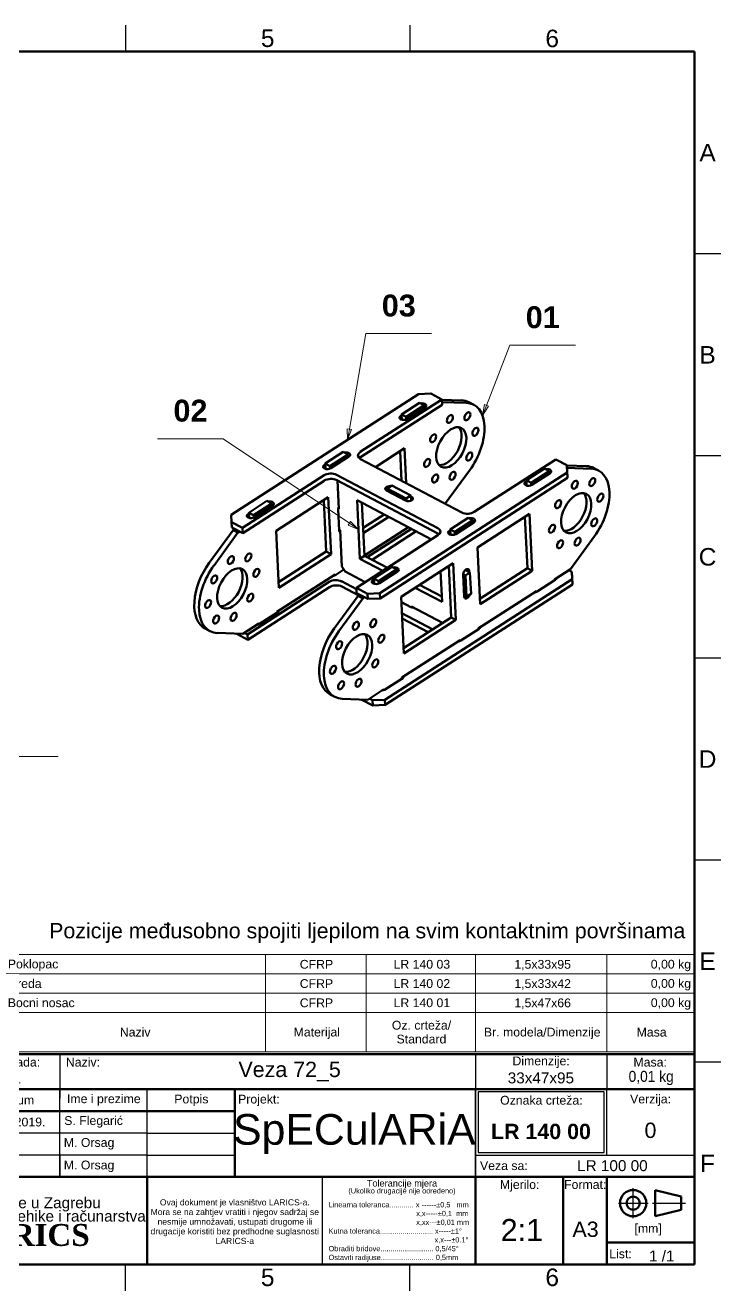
# Model space of a CAD drawing. Header units: millimetres. Extents: x 0 to 208, y 2 to 146.
# Drawn here: x 128.6 to 208, y 2 to 146.5 of the extents above; entities that cross this region are included whole.
import ezdxf
from ezdxf.enums import TextEntityAlignment as Align

# ---------------------------------------------------------------- set-up
doc = ezdxf.new("R2010")
doc.units = ezdxf.units.MM
doc.header["$LTSCALE"] = 0.5
doc.linetypes.add('CHAIN', pattern=[0.3543, 0.2362, -0.0295, 0.0591, -0.0295])
for name, color, linetype, lineweight in [('Centerline(INTECO)', 7, 'CHAIN', 18), ('Sketch Geometry(INTECO)', 7, 'Continuous', 50), ('Symbols(INTECO)', 7, 'Continuous', 18)]:
    doc.layers.add(name, color=color, linetype=linetype, lineweight=lineweight)
doc.layers.add('Visible Edges(INTECO)', color=7, linetype='Continuous', lineweight=50, true_color=0x262659)
doc.styles.add('Baloon tekst - INTECO', font='arialbd.ttf')
doc.styles.add('Current-ISO', font='arial.ttf')
doc.styles.add('Current-ISO-INTECO', font='arial.ttf')
doc.styles.add('Text Style101', font='arial.ttf')
doc.styles.add('Text Style102', font='arialbd.ttf')
doc.styles.add('Text Style108', font='arial.ttf', dxfattribs={"width": 0.9})
doc.styles.add('Text Style40', font='arial.ttf')
doc.styles.add('Text Style77', font='arial.ttf')
doc.styles.add('Text Style81', font='arial.ttf')

# ---------------------------------------------------------------- blocks, each defined once
blk = doc.blocks.new('Borders INTECO Okvir')
at = {"layer": 'Sketch Geometry(INTECO)', "lineweight": 25}
for p, q in [((280, 293), (280, 287)), ((345, 293), (345, 287)), ((416, 240.83), (410, 240.83)), ((416, 194.67), (410, 194.67)), ((416, 148.5), (410, 148.5)), ((416, 102.33), (410, 102.33)), ((416, 56.17), (410, 56.17)), ((280, 4), (280, 10)), ((345, 4), (345, 10))]:
    blk.add_line(p, q, dxfattribs=at)
at = {"layer": 'Sketch Geometry(INTECO)'}
for p, q in [((410, 287), (20, 287)), ((410, 10), (410, 287)), ((20, 10), (410, 10))]:
    blk.add_line(p, q, dxfattribs=at)
at = {"layer": 'Symbols(INTECO)', "color": 7, "char_height": 4, "style": 'Current-ISO-INTECO'}
for s, insert, attachment_point in [('\\fArial|b0|i0;\\H4.0000;5', (312.5, 292.05), 2), ('\\fArial|b0|i0;\\H4.0000;6', (377.5, 292), 2), ('\\fArial|b0|i0;\\H4.0000;A', (413, 263.92), 5), ('\\fArial|b0|i0;\\H4.0000;B', (413, 217.75), 5), ('\\fArial|b0|i0;\\H4.0000;C', (413, 171.58), 5), ('\\fArial|b0|i0;\\H4.0000;D', (413, 125.42), 5), ('\\fArial|b0|i0;\\H4.0000;E', (413, 79.25), 5), ('\\fArial|b0|i0;\\H4.0000;F', (413, 33.08), 5), ('\\fArial|b0|i0;\\H4.0000;5', (312.5, 5), 8), ('\\fArial|b0|i0;\\H4.0000;6', (377.5, 5), 8)]:
    blk.add_mtext(s, dxfattribs=dict(at, insert=insert, attachment_point=attachment_point))
blk = doc.blocks.new('Popis pozicija')
at = {"layer": 'Symbols(INTECO)'}
for p, q in [((410, 80.76), (230, 80.76)), ((230, 80.76), (230, 67.57)), ((240, 80.76), (240, 67.57)), ((252, 80.76), (252, 67.57)), ((312, 80.76), (312, 67.57)), ((335, 80.76), (335, 67.57)), ((360, 80.76), (360, 67.57)), ((390, 80.76), (390, 67.57)), ((410, 80.76), (410, 67.57)), ((410, 76.36), (230, 76.36)), ((410, 71.96), (230, 71.96)), ((410, 67.57), (230, 67.57)), ((230, 58.54), (230, 67.57)), ((240, 58.54), (240, 67.57)), ((252, 58.54), (252, 67.57)), ((312, 58.54), (312, 67.57)), ((335, 58.54), (335, 67.57)), ((360, 58.54), (360, 67.57)), ((390, 58.54), (390, 67.57)), ((410, 58.54), (410, 67.57)), ((410, 58.54), (230, 58.54))]:
    blk.add_line(p, q, dxfattribs=at)
at = {"layer": 'Symbols(INTECO)', "attachment_point": 7, "style": 'Current-ISO'}
for s, insert, char_height in [('03', (233.56, 77.52), 2.007), ('2', (245.31, 77.55), 2.01), ('Poklopac', (253.13, 77), 2.007), ('CFRP', (319.83, 77.51), 2.007), ('LR 140 03', (341.25, 77.52), 2.007), ('1,5x33x95', (368.85, 77.16), 2.007), ('0,00 kg', (400.03, 76.96), 2.007), ('02', (233.56, 73.12), 2.007), ('1', (245.54, 73.16), 2.01), ('Greda', (253.06, 73.11), 2.007), ('CFRP', (319.83, 73.11), 2.007), ('LR 140 02', (341.25, 73.12), 2.007), ('1,5x33x42', (368.85, 72.76), 2.007), ('0,00 kg', (400.03, 72.57), 2.007), ('01', (233.56, 68.73), 2.007), ('2', (245.31, 68.76), 2.01), ('Bocni nosac', (253.12, 68.73), 2.0066), ('CFRP', (319.83, 68.71), 2.007), ('LR 140 01', (341.25, 68.73), 2.007), ('1,5x47x66', (368.85, 68.36), 2.007), ('0,00 kg', (400.03, 68.17), 2.007), ('Poz.', (232.42, 62.02), 2.007), ('Kom.', (242.94, 62.02), 2.007), ('Naziv', (278.72, 62.02), 2.007), ('Materijal', (318.42, 61.46), 2.007), ('Oz. crteža/', (340.87, 63.6), 2.0066), ('Br. modela/Dimenzije', (361.9, 61.45), 2.0066), ('Masa', (396.79, 62.02), 2.007), ('Standard', (341.94, 60.44), 2.007)]:
    blk.add_mtext(s, dxfattribs=dict(at, insert=insert, char_height=char_height))
blk = doc.blocks.new('Title Blocks LARICS Sastavna')
at = {"layer": 'Sketch Geometry(INTECO)'}
for p, q in [((9.74, 57.81), (9.74, 67.81)), ((9.74, 67.81), (24.74, 67.81)), ((24.74, 67.81), (44.74, 67.81)), ((44.74, 67.81), (139.74, 67.81)), ((139.74, 67.81), (169.74, 67.81)), ((169.74, 67.81), (189.74, 67.81)), ((189.74, 67.81), (189.74, 59.81)), ((9.74, 59.81), (9.74, 54.81)), ((24.74, 59.81), (9.74, 59.81)), ((44.74, 59.81), (24.74, 59.81)), ((64.74, 59.81), (44.74, 59.81)), ((64.74, 59.81), (84.74, 59.81)), ((84.74, 39.81), (84.74, 59.81)), ((84.74, 59.81), (139.74, 59.81)), ((139.74, 59.81), (189.74, 59.81)), ((189.74, 59.81), (189.74, 39.81)), ((9.74, 54.81), (9.74, 49.81)), ((24.74, 54.81), (9.74, 54.81)), ((44.74, 54.81), (24.74, 54.81)), ((64.74, 54.81), (44.74, 54.81)), ((64.74, 54.81), (84.74, 54.81)), ((9.74, 49.81), (9.74, 44.81)), ((9.74, 44.81), (9.74, 39.81)), ((84.74, 44.81), (84.74, 39.81)), ((64.74, 39.81), (9.74, 39.81)), ((9.74, 39.81), (9.74, 19.81)), ((64.74, 19.81), (64.74, 39.81)), ((139.74, 39.81), (64.74, 39.81)), ((64.74, 39.81), (64.74, 19.81)), ((139.74, 39.81), (84.74, 39.81)), ((139.74, 19.81), (139.74, 39.81)), ((159.74, 39.81), (139.74, 39.81)), ((139.74, 39.81), (139.74, 19.81)), ((189.74, 39.81), (139.74, 39.81)), ((159.74, 19.81), (159.74, 39.81)), ((169.74, 39.81), (159.74, 39.81)), ((159.74, 39.81), (159.74, 19.81)), ((169.74, 19.81), (169.74, 39.81)), ((189.74, 39.81), (169.74, 39.81)), ((169.74, 39.81), (169.74, 19.81)), ((189.74, 19.81), (189.74, 39.81)), ((180.74, 36.81), (180.74, 30.81)), ((180.74, 36.81), (186.74, 35.31)), ((186.74, 35.31), (186.74, 32.31)), ((180.74, 30.81), (186.74, 32.31)), ((169.74, 24.81), (189.74, 24.81)), ((9.74, 19.81), (64.74, 19.81)), ((64.74, 19.81), (139.74, 19.81)), ((139.74, 19.81), (159.74, 19.81)), ((159.74, 19.81), (169.74, 19.81)), ((169.74, 19.81), (189.74, 19.81))]:
    blk.add_line(p, q, dxfattribs=at)
at = {"layer": 'Sketch Geometry(INTECO)', "lineweight": 25}
for p, q in [((24.74, 67.81), (24.74, 57.8)), ((44.74, 67.81), (44.74, 57.8)), ((139.74, 67.81), (139.74, 59.81)), ((169.74, 67.81), (169.74, 59.81)), ((24.74, 59.81), (24.74, 54.81)), ((44.74, 54.81), (44.74, 59.81)), ((64.74, 54.81), (64.74, 59.81)), ((139.74, 59.81), (139.74, 39.81)), ((139.74, 39.81), (139.74, 59.81)), ((169.14, 59.21), (140.34, 59.21)), ((140.34, 59.21), (140.34, 45.41)), ((169.14, 45.41), (169.14, 59.21)), ((169.74, 44.81), (169.74, 59.81)), ((24.74, 54.81), (24.74, 49.81)), ((44.74, 49.81), (44.74, 54.81)), ((64.74, 49.81), (64.74, 54.81)), ((24.74, 49.81), (9.74, 49.81)), ((24.74, 49.81), (24.74, 44.81)), ((44.74, 49.81), (24.74, 49.81)), ((44.74, 44.81), (44.74, 49.81)), ((64.74, 49.81), (44.74, 49.81)), ((64.74, 44.81), (64.74, 49.81)), ((64.74, 49.81), (84.74, 49.81)), ((24.74, 44.81), (9.74, 44.81)), ((44.74, 44.81), (24.74, 44.81)), ((24.74, 44.81), (24.74, 39.81)), ((44.74, 39.81), (44.74, 44.81)), ((64.74, 44.81), (44.74, 44.81)), ((44.74, 44.81), (44.74, 39.81)), ((64.74, 39.81), (64.74, 44.81)), ((64.74, 44.81), (84.74, 44.81)), ((139.74, 44.81), (189.74, 44.81)), ((140.34, 45.41), (169.14, 45.41)), ((104.74, 19.81), (104.74, 39.81))]:
    blk.add_line(p, q, dxfattribs=at)
at = {"layer": 'Sketch Geometry(INTECO)', "linetype": 'Continuous', "lineweight": 25}
for p, q in [((175.74, 30.4), (175.74, 37.25)), ((172.36, 33.81), (179.15, 33.81)), ((180.18, 33.81), (187.72, 33.81))]:
    blk.add_line(p, q, dxfattribs=at)
at = {"layer": 'Sketch Geometry(INTECO)'}
for radius in [3, 1.5]:
    blk.add_circle((175.74, 33.81), radius, dxfattribs=at)
at = {"layer": 'Symbols(INTECO)', "color": 7, "style": 'Current-ISO-INTECO'}
for s, insert, char_height, width, attachment_point in [('Pozicija:', (17.24, 66), 2.007, 15.1495, 5), ('Komada:', (34.65, 66), 2.007, 19.3631, 5), ('Dimenzije:', (154.71, 66), 2.007, 28.4296, 5), ('Masa:', (179.63, 66), 2.007, 18.4679, 5), ('Datum', (34.75, 57.35), 2.007, 20.0481, 5), ('Ime i prezime', (54.8, 57.35), 2.0066, 20.0481, 5), ('Potpis', (74.8, 57.3), 2.007, 20.1445, 5), ('Projekt:', (85.48, 57.27), 2.007, 16.0912, 4), ('Oznaka crteža:', (154.77, 57.3), 2.0066, 29.9734, 5), ('Verzija:', (179.71, 57.3), 2.007, 19.8632, 5), ('Konstruirao', (10.15, 52.31), 2.0066, 14.8433, 4), ('Kontrolirao', (10.15, 47.37), 2.0066, 14.8433, 4), ('Odobrio', (10.15, 42.31), 2.007, 14.8433, 4), ('Veza sa:', (140.75, 42.36), 2.007, 16.7091, 4), ('Mjerilo:', (149.81, 39.07), 2.007, 19.68, 2), ('Format:', (164.79, 39.07), 2.007, 9.8587, 2), ('[mm]', (176.05, 29.06), 2.007, 6.2278, 1), ('List:', (170.28, 22.23), 2.007, 5.4215, 4)]:
    blk.add_mtext(s, dxfattribs=dict(at, insert=insert, char_height=char_height, width=width, attachment_point=attachment_point))
at = {"layer": 'Symbols(INTECO)', "color": 7, "insert": (50.03, 66), "char_height": 2.007, "attachment_point": 5, "style": 'Current-ISO-INTECO'}
blk.add_mtext('Naziv:', dxfattribs=at)
at = {"layer": 'Symbols(INTECO)', "color": 7, "style": 'Current-ISO-INTECO'}
for s, insert, char_height, width, attachment_point, line_spacing_factor in [('{\\H0.74753x;Tolerancije mjera\\H1.33773x;\\P\\H0.59803x;(Ukoliko drugacije nije odredeno)\\H1.30584x; }', (122.92, 37.39), 2.0066, 44.5938, 5, 0.750678), ('{\\H1.24589x;Sveučilište u Zagrebu\\PFakultet elektrotehike i računarstva\\H1.40478x; \\H0.71186x;\\P\\fGeorgia|b1|i0|c0|p18;\\H2x;LARICS\\H1.21393x; }', (37.3, 29.57), 2.0066, 69.724, 5, 0.733889), ('\\fArial|b0|i0;\\H1.4000;Ovaj dokument je vlasništvo LARICS-a.\\PMora se na zahtjev vratiti i njegov sadržaj se nesmije umnožavati, ustupati drugome ili drugacije koristiti bez predhodne suglasnosti LARICS-a', (84.73, 29.58), 1.4, 40.0328, 5, 0.944221), ('\\fArial|b0|i0;\\H1.2000;Linearna toleranca............ x ------\\fAIGDT|b0|i0;\\H1.2000;`\\fArial|b0|i0;\\H1.2000;0,5   mm\\P                                           x,x-----\\fAIGDT|b0|i0;\\H1.2000;`\\fArial|b0|i0;\\H1.2000;0,1  mm\\P                                           x,xx---\\fAIGDT|b0|i0;\\H1.2000;`\\fArial|b0|i0;\\H1.2000;0,01 mm\\PKutna toleranca.......................... x-----\\fAIGDT|b0|i0;\\H1.2000;`\\fArial|b0|i0;\\H1.2000;1\\fAIGDT|b0|i0;\\H1.2000;~\\P\\fArial|b0|i0;\\H1.2000;                                                    x,x---\\fAIGDT|b0|i0;\\H1.2000;`\\fArial|b0|i0;\\H1.2000;0.1\\fAIGDT|b0|i0;\\H1.2000;~\\P\\fArial|b0|i0;\\H1.2000;Obraditi bridove.......................... 0,5/45\\fAIGDT|b0|i0;\\H1.2000;~\\P\\fArial|b0|i0;\\H1.2000;Ostaviti radijuse.......................... 0,5mm', (106.15, 27.26), 1.2, 32.6482, 4, 1.0033), ('\\fArial|b0|i0;\\H2.5000;1 /1 ', (182.27, 21.73), 2.5, 16.21, 5, 0.708166)]:
    blk.add_mtext(s, dxfattribs=dict(at, insert=insert, char_height=char_height, width=width, attachment_point=attachment_point, line_spacing_factor=line_spacing_factor))
at = {"layer": 'Symbols(INTECO)', "color": 7}
for tag, p, height, style in [('Pozicija_001', (15.39, 61.17), 2.5, 'Text Style77'), ('Komada_001', (33.93, 61.15), 2.5, 'Text Style77'), ('TITLE_001', (85.56, 62.61), 3.5, 'Text Style40'), ('Gabariti_001', (147.08, 61.17), 2.5, 'Text Style77'), ('CREATION_DATE_001', (28.19, 51.34), 2.01, 'Current-ISO-INTECO'), ('AUTHOR_001', (45.75, 51.67), 2.01, 'Current-ISO-INTECO'), ('PROJECT_001', (84.32, 47.16), 7, 'Text Style101'), ('REVISION_NUMBER_001', (178.33, 48.7), 3.5, 'Text Style40'), ('PART_NUMBER_001', (143.26, 48.44), 3.5, 'Text Style102'), ('CHECKED_BY_001', (45.66, 46.66), 2.01, 'Current-ISO-INTECO'), ('ENG_APPROVED_BY_001', (45.66, 41.52), 2.01, 'Current-ISO-INTECO'), ('Veza_sa_001', (162.94, 41.13), 2.5, 'Text Style77'), ('<Mjerilo>_001', (145.47, 25.18), 5, 'Text Style81'), ('Sheet_Size_001', (161.87, 26.1), 3.5, 'Text Style40')]:
    blk.add_attdef(tag, p, '', height=height, dxfattribs=dict(at, style=style))
at = {"layer": 'Symbols(INTECO)', "color": 7, "style": 'Text Style108', "width": 0.9}
blk.add_attdef('MASS\\P2;_001', (174.7, 61.52), '', height=2.5, dxfattribs=at)
at = {"layer": 'Symbols(INTECO)', "color": 7, "style": 'Current-ISO-INTECO'}
for tag, p in [('CHECKED_DATE', (34.71, 47.3)), ('ENG_APPROVAL_DATE', (34.77, 42.34))]:
    blk.add_attdef(tag, text='', height=2.01, dxfattribs=at).set_placement(p, align=Align.MIDDLE_CENTER)
blk = doc.blocks.new('Balloon1')
at = {"layer": 'Symbols(INTECO)', "color": 7, "linetype": 'Continuous', "lineweight": 18}
for p, q in [((331.17, 200.79), (334.95, 222.58)), ((330.68, 200.87), (330.75, 198.32)), ((331.67, 200.7), (330.68, 200.87)), ((331.17, 200.79), (330.75, 198.32)), ((330.75, 198.32), (331.67, 200.7))]:
    blk.add_line(p, q, dxfattribs=at)
at = {"layer": 'Symbols(INTECO)'}
blk.add_line((334.95, 222.58), (349.95, 222.58), dxfattribs=at)
at = {"layer": 'Symbols(INTECO)', "color": 7, "linetype": 'Continuous', "lineweight": 18, "flags": 128}
blk.add_lwpolyline([(330.68, 200.87), (330.75, 198.32), (331.67, 200.7), (330.68, 200.87)], dxfattribs=at)
at = {"layer": 'Symbols(INTECO)', "color": 7}
blk.add_solid([(330.68, 200.87), (330.75, 198.32), (331.67, 200.7), (330.68, 200.87)], dxfattribs=at)
at = {"layer": 'Symbols(INTECO)', "color": 7, "insert": (342.45, 228.96), "char_height": 5, "attachment_point": 5, "style": 'Baloon tekst - INTECO'}
blk.add_mtext('03', dxfattribs=at)
blk = doc.blocks.new('Balloon2')
at = {"layer": 'Symbols(INTECO)', "color": 7, "linetype": 'Continuous', "lineweight": 18}
for p, q in [((362.49, 206.19), (367.84, 219.91)), ((362.02, 206.37), (361.58, 203.86)), ((362.49, 206.19), (361.58, 203.86)), ((361.58, 203.86), (362.95, 206)), ((362.95, 206), (362.02, 206.37))]:
    blk.add_line(p, q, dxfattribs=at)
at = {"layer": 'Symbols(INTECO)'}
blk.add_line((367.84, 219.91), (382.84, 219.91), dxfattribs=at)
at = {"layer": 'Symbols(INTECO)', "color": 7, "linetype": 'Continuous', "lineweight": 18, "flags": 128}
blk.add_lwpolyline([(362.02, 206.37), (361.58, 203.86), (362.95, 206), (362.02, 206.37)], dxfattribs=at)
at = {"layer": 'Symbols(INTECO)', "color": 7}
blk.add_solid([(362.02, 206.37), (361.58, 203.86), (362.95, 206), (362.02, 206.37)], dxfattribs=at)
at = {"layer": 'Symbols(INTECO)', "color": 7, "insert": (375.34, 226.3), "char_height": 5, "attachment_point": 5, "style": 'Baloon tekst - INTECO'}
blk.add_mtext('01', dxfattribs=at)
blk = doc.blocks.new('Balloon3')
at = {"layer": 'Symbols(INTECO)'}
blk.add_line((302.35, 198.57), (287.35, 198.57), dxfattribs=at)
at = {"layer": 'Symbols(INTECO)', "color": 7, "linetype": 'Continuous', "lineweight": 18}
for p, q in [((331.16, 179.27), (302.35, 198.57)), ((331.44, 179.68), (330.88, 178.85)), ((331.16, 179.27), (333.24, 177.88)), ((333.24, 177.88), (331.44, 179.68)), ((330.88, 178.85), (333.24, 177.88))]:
    blk.add_line(p, q, dxfattribs=at)
at = {"layer": 'Symbols(INTECO)', "color": 7, "linetype": 'Continuous', "lineweight": 18, "flags": 128}
blk.add_lwpolyline([(330.88, 178.85), (333.24, 177.88), (331.44, 179.68), (330.88, 178.85)], dxfattribs=at)
at = {"layer": 'Symbols(INTECO)', "color": 7}
blk.add_solid([(330.88, 178.85), (333.24, 177.88), (331.44, 179.68), (330.88, 178.85)], dxfattribs=at)
at = {"layer": 'Symbols(INTECO)', "color": 7, "insert": (294.85, 204.96), "char_height": 5, "attachment_point": 5, "style": 'Baloon tekst - INTECO'}
blk.add_mtext('02', dxfattribs=at)

msp = doc.modelspace()

# ---------------------------------------------------------------- linework, layer by layer
at = {"layer": 'Centerline(INTECO)', "linetype": 'Continuous'}
msp.add_line((132.32, 62.99), (28.01, 62.99), dxfattribs=at)
at = {"layer": 'Visible Edges(INTECO)'}
for p, q in [((152.08, 90.6), (173.47, 104.38)), ((173.47, 104.38), (174.88, 104.44)), ((174.88, 104.44), (176.15, 103.78)), ((166.83, 97.78), (176.15, 103.78)), ((176.18, 103.17), (166.86, 97.17)), ((171.53, 102.07), (173.6, 103.4)), ((174.14, 103.11), (172.07, 101.78)), ((174.24, 102.86), (172.17, 101.53)), ((173.6, 103.4), (174.14, 103.11)), ((174.15, 102.81), (174.14, 103.11)), ((176.15, 103.78), (176.18, 103.17)), ((176.15, 103.75), (178.39, 103.67)), ((178.93, 103.39), (176.16, 103.48)), ((179.24, 103.45), (179.78, 103.17)), ((171.45, 101.91), (171.53, 101.96)), ((172.07, 101.78), (171.53, 102.07)), ((171.56, 101.46), (171.53, 102.07)), ((172.08, 101.48), (172.07, 101.78)), ((162.81, 96.45), (164.88, 97.79)), ((165.43, 97.5), (163.36, 96.17)), ((165.53, 97.25), (163.46, 95.92)), ((164.88, 97.79), (165.43, 97.5)), ((165.44, 97.2), (165.43, 97.5)), ((178.43, 90.86), (166.87, 96.95)), ((168.55, 96.06), (171.89, 98.21)), ((171.54, 94.49), (171.37, 97.88)), ((171.89, 98.21), (172.08, 94.21)), ((189.16, 96.93), (179.84, 90.93)), ((189.16, 96.93), (190.42, 96.26)), ((162.73, 96.3), (162.82, 96.35)), ((163.36, 96.17), (162.81, 96.45)), ((162.84, 95.85), (162.81, 96.45)), ((163.37, 95.87), (163.36, 96.17)), ((190.45, 95.44), (169.06, 81.66)), ((176.57, 91.93), (179.3, 95.66)), ((185.8, 94.55), (187.87, 95.88)), ((188.41, 95.6), (186.34, 94.26)), ((187.87, 95.88), (188.41, 95.6)), ((188.43, 95.29), (188.41, 95.6)), ((190.42, 96.26), (190.45, 95.44)), ((190.45, 95.65), (190.42, 96.26)), ((190.42, 96.23), (192.66, 96.16)), ((193.2, 95.87), (190.44, 95.96)), ((190.48, 94.83), (190.45, 95.65)), ((190.45, 95.44), (190.48, 94.83)), ((193.51, 95.94), (194.05, 95.65)), ((153.38, 89.11), (162.69, 95.11)), ((162.72, 94.5), (153.4, 88.5)), ((164.1, 95.17), (175.67, 89.08)), ((175.7, 88.48), (164.13, 94.56)), ((164.24, 94.51), (164.39, 91.3)), ((190.48, 94.83), (169.09, 81.05)), ((169.91, 93.62), (170.43, 93.96)), ((170.43, 93.96), (172.6, 92.82)), ((185.72, 94.39), (185.8, 94.45)), ((186.34, 94.26), (185.8, 94.55)), ((185.83, 93.94), (185.8, 94.55)), ((186.36, 93.97), (186.34, 94.26)), ((188.51, 95.35), (186.44, 94.01)), ((157.22, 88.77), (163.17, 92.6)), ((163.17, 92.6), (163.49, 86.11)), ((172.01, 92.22), (169.84, 93.37)), ((172.08, 92.48), (169.91, 93.62)), ((169.91, 93.62), (169.93, 93.32)), ((172.6, 92.82), (172.08, 92.48)), ((172.1, 92.19), (172.08, 92.48)), ((172.6, 92.82), (172.63, 92.21)), ((172.6, 92.72), (172.7, 92.67)), ((154.1, 90.84), (156.17, 92.18)), ((156.71, 91.89), (154.64, 90.56)), ((156.81, 91.64), (154.74, 90.31)), ((156.17, 92.18), (156.71, 91.89)), ((156.73, 91.59), (156.71, 91.89)), ((162.94, 86.4), (162.66, 92.27)), ((164.39, 91.3), (164.31, 91.34)), ((164.42, 88.81), (164.31, 91.24)), ((166.46, 92.28), (174.98, 87.8)), ((166.78, 85.59), (166.46, 92.28)), ((167, 92), (167.3, 85.93)), ((176.5, 91.88), (176.57, 91.93)), ((152.11, 89.78), (152.08, 90.6)), ((152.14, 89.17), (152.11, 89.78)), ((153.38, 89.11), (152.11, 89.78)), ((154.02, 90.69), (154.11, 90.74)), ((154.64, 90.56), (154.1, 90.84)), ((154.13, 90.24), (154.1, 90.84)), ((154.66, 90.26), (154.64, 90.56)), ((167.14, 89.1), (169.55, 90.65)), ((170.09, 90.37), (167.17, 88.49)), ((177.09, 88.94), (179.16, 90.27)), ((179.7, 89.99), (177.63, 88.65)), ((179.8, 89.74), (177.73, 88.4)), ((179.16, 90.27), (179.7, 89.99)), ((179.71, 89.68), (179.7, 89.99)), ((180.21, 86.86), (186.16, 90.7)), ((185.93, 84.49), (185.64, 90.37)), ((186.16, 90.7), (186.47, 84.21)), ((149.57, 85.12), (152.31, 88.85)), ((152.85, 88.57), (150.12, 84.83)), ((153.4, 88.5), (152.14, 89.17)), ((152.31, 88.85), (152.5, 88.98)), ((152.31, 88.85), (152.85, 88.57)), ((153.04, 88.69), (152.85, 88.57)), ((153.4, 88.5), (153.38, 89.11)), ((157.53, 82.28), (157.22, 88.77)), ((164.42, 88.91), (164.51, 88.86)), ((164.51, 88.86), (164.71, 84.71)), ((175.7, 88.26), (166.38, 82.26)), ((167.3, 85.95), (172.33, 89.19)), ((167.63, 85.75), (172.69, 89)), ((173.22, 88.72), (168.17, 85.47)), ((177.01, 88.78), (177.09, 88.84)), ((177.63, 88.65), (177.09, 88.94)), ((177.12, 88.33), (177.09, 88.94)), ((177.64, 88.36), (177.63, 88.65)), ((190.84, 84.41), (193.57, 88.15)), ((180.52, 80.38), (180.21, 86.86)), ((157.5, 82.9), (162.94, 86.4)), ((163.49, 86.11), (157.53, 82.28)), ((162.94, 86.4), (163.49, 86.11)), ((167.3, 85.93), (166.78, 85.59)), ((169.41, 84.21), (166.78, 85.59)), ((167.3, 85.93), (169.93, 84.54)), ((164.95, 84.34), (164.04, 83.75)), ((165.09, 84.11), (164.71, 84.71)), ((165.09, 84.11), (167.38, 82.9)), ((168.37, 83.33), (170.44, 84.66)), ((170.99, 84.38), (168.92, 83.04)), ((171.09, 84.13), (169.02, 82.79)), ((170.44, 84.66), (170.99, 84.38)), ((171, 84.07), (170.99, 84.38)), ((171.49, 81.25), (177.44, 85.09)), ((176, 84.16), (176.17, 80.65)), ((177.22, 78.88), (176.93, 84.76)), ((177.44, 85.09), (177.76, 78.6)), ((178.84, 83.69), (178.58, 83.82)), ((178.83, 84.3), (179.36, 84.02)), ((179.36, 84.02), (178.84, 83.69)), ((179.27, 84.17), (179.27, 84.07)), ((179.36, 84.02), (179.48, 81.59)), ((180.49, 80.99), (185.93, 84.49)), ((186.47, 84.21), (180.52, 80.38)), ((185.93, 84.49), (186.47, 84.21)), ((189.01, 83.23), (190.84, 84.41)), ((190.65, 84.29), (191.01, 84.1)), ((191.01, 84.1), (191.04, 83.27)), ((191.04, 83.49), (191.01, 84.1)), ((153.96, 76.94), (163.28, 82.94)), ((157.31, 79.52), (163.95, 83.8)), ((163.95, 83.8), (163.96, 83.71)), ((164.69, 83.01), (166.39, 82.11)), ((166.65, 81.38), (164.72, 82.4)), ((168.29, 83.17), (168.38, 83.23)), ((168.92, 83.04), (168.37, 83.33)), ((168.4, 82.72), (168.37, 83.33)), ((168.93, 82.75), (168.92, 83.04)), ((191.04, 83.27), (169.65, 69.49)), ((191.07, 82.66), (169.68, 68.89)), ((173.6, 82.61), (176.14, 81.27)), ((178.69, 81.29), (178.58, 83.73)), ((178.96, 81.25), (178.84, 83.69)), ((189.1, 83.18), (187.03, 81.85)), ((189.01, 83.23), (189.01, 83.13)), ((191.07, 82.66), (191.04, 83.49)), ((191.04, 83.27), (191.07, 82.66)), ((163.31, 82.34), (153.99, 76.34)), ((163.85, 77.6), (166.58, 81.34)), ((167.12, 81.05), (164.39, 77.32)), ((166.38, 82.26), (166.41, 81.65)), ((167.65, 81.59), (166.38, 82.26)), ((167.68, 80.99), (166.41, 81.65)), ((166.58, 81.34), (166.77, 81.46)), ((166.58, 81.34), (167.12, 81.05)), ((167.32, 81.18), (167.12, 81.05)), ((169.06, 81.66), (167.65, 81.59)), ((167.65, 81.59), (167.68, 80.99)), ((167.68, 80.99), (169.09, 81.05)), ((169.09, 81.05), (169.06, 81.66)), ((171.81, 74.77), (171.49, 81.25)), ((176.17, 80.65), (173.08, 82.28)), ((178.69, 81.4), (178.96, 81.25)), ((179.48, 81.59), (178.96, 81.25)), ((180.3, 77.62), (186.94, 81.9)), ((186.94, 81.9), (186.94, 81.8)), ((157.4, 79.48), (155.33, 78.14)), ((157.31, 79.52), (157.32, 79.42)), ((172.59, 80.06), (171.52, 80.62)), ((172.68, 80.12), (176.23, 78.25)), ((172.68, 80.02), (172.68, 80.12)), ((153.4, 77.01), (155.24, 78.19)), ((155.24, 78.19), (155.24, 78.1)), ((171.58, 79.38), (175.11, 77.52)), ((174.6, 77.2), (171.61, 78.77)), ((171.78, 75.38), (177.22, 78.88)), ((177.76, 78.6), (171.81, 74.77)), ((177.22, 78.88), (177.76, 78.6)), ((149.1, 77.61), (149.64, 77.32)), ((150.49, 77.11), (153.4, 77.01)), ((152.73, 77), (152.73, 77.03)), ((153.99, 76.34), (152.73, 77)), ((153.96, 76.94), (153.6, 77.13)), ((153.99, 76.34), (153.96, 76.94)), ((180.39, 77.57), (178.32, 76.24)), ((180.3, 77.62), (180.3, 77.52)), ((171.58, 72.01), (178.22, 76.29)), ((178.22, 76.29), (178.23, 76.19)), ((171.67, 71.96), (169.6, 70.63)), ((171.58, 72.01), (171.59, 71.91)), ((163.37, 70.09), (163.91, 69.81)), ((164.76, 69.59), (167.68, 69.49)), ((167, 69.52), (167, 69.49)), ((168.26, 68.82), (167, 69.49)), ((167.68, 69.49), (169.51, 70.68)), ((168.23, 69.43), (167.87, 69.62)), ((169.65, 69.49), (168.23, 69.43)), ((168.23, 69.43), (168.26, 68.82)), ((169.51, 70.68), (169.52, 70.58)), ((169.68, 68.89), (169.65, 69.49)), ((168.26, 68.82), (169.68, 68.89))]:
    msp.add_line(p, q, dxfattribs=at)
for centre, major_axis, ratio, start_param, end_param in [((173.88, 103.05), (0.499, 0.024), 0.58376, 5.492658, 8.123063), ((176.68, 98.59), (2.56, 4.87), 0.577056, 0, 0.272703), ((177.22, 98.3), (2.56, 4.87), 0.577056, 4.461494, 6.555889), ((171.81, 101.72), (-0.499, -0.024), 0.58376, 5.492658, 8.63425), ((176.68, 98.59), (-1.16, -2.21), 0.577056, 0.213922, 2.92767), ((165.17, 97.44), (0.499, 0.024), 0.58376, 5.492658, 8.123063), ((167.56, 97.4), (-0.999, -0.048), 0.58376, 5.492658, 7.063454), ((167.58, 96.79), (0.999, 0.048), 0.58376, 2.351065, 2.592901), ((163.09, 96.11), (-0.499, -0.024), 0.58376, 5.492658, 8.63425), ((188.15, 95.54), (0.499, 0.024), 0.58376, 5.492658, 8.123063), ((190.95, 91.07), (2.56, 4.87), 0.577056, 0, 0.272703), ((191.49, 90.79), (2.56, 4.87), 0.577056, 4.461494, 6.555889), ((163.41, 94.73), (-0.999, -0.048), 0.58376, 3.921862, 5.492658), ((163.44, 94.12), (0.999, 0.048), 0.58376, 0.780269, 2.351065), ((186.08, 94.2), (-0.499, -0.024), 0.58376, 5.492658, 8.63425), ((170.18, 93.59), (-0.499, -0.024), 0.58376, 4.438842, 7.063454), ((172.35, 92.45), (0.499, 0.024), 0.58376, 3.921862, 7.063454), ((190.95, 91.07), (-1.16, -2.21), 0.577056, 0.213922, 2.92767), ((156.45, 91.83), (0.499, 0.024), 0.58376, 5.492658, 8.123063), ((164.65, 91.46), (0.233, 0.442), 0.577056, 1.644364, 2.367098), ((154.38, 90.5), (-0.499, -0.024), 0.58376, 5.492658, 8.63425), ((179.12, 91.31), (0.999, 0.048), 0.58376, 3.921862, 5.492658), ((179.44, 89.93), (0.499, 0.024), 0.58376, 5.492658, 8.123063), ((164.77, 89.03), (-0.233, -0.442), 0.577056, 5.508691, 6.231425), ((174.98, 88.64), (0.999, 0.048), 0.58376, 5.492658, 7.063454), ((175.01, 88.03), (0.999, 0.048), 0.58376, 0.548691, 0.780269), ((177.37, 88.59), (-0.499, -0.024), 0.58376, 5.492658, 8.63425), ((151.66, 82.48), (-2.56, -4.87), 0.577056, 4.461494, 6.283185), ((152.2, 82.19), (-2.56, -4.87), 0.577056, 4.461494, 6.555889), ((151.66, 82.48), (-1.16, -2.21), 0.577056, 0.213922, 2.92767), ((170.72, 84.32), (0.499, 0.024), 0.58376, 5.492658, 8.123063), ((178.92, 83.95), (0.233, 0.442), 0.577056, 5.508691, 8.650284), ((164, 82.56), (-0.999, -0.048), 0.58376, 3.921862, 5.492658), ((164.03, 81.96), (0.999, 0.048), 0.58376, 0.780269, 2.351065), ((163.68, 83.94), (-0.499, -0.024), 0.58376, 1.628331, 2.351065), ((168.65, 82.98), (-0.499, -0.024), 0.58376, 5.492658, 8.63425), ((188.74, 83.37), (0.499, 0.024), 0.58376, 5.492658, 6.215392), ((179.04, 81.51), (-0.233, -0.442), 0.577056, 5.508691, 8.119964), ((186.67, 82.04), (-0.499, -0.024), 0.58376, 1.628331, 2.351065), ((157.04, 79.67), (0.499, 0.024), 0.58376, 5.492658, 6.215392), ((172.94, 80.28), (-0.499, -0.024), 0.58376, 0.780269, 1.503003), ((154.97, 78.33), (-0.499, -0.024), 0.58376, 1.628331, 2.351065), ((165.93, 74.96), (-2.56, -4.87), 0.577056, 4.461494, 6.283185), ((166.47, 74.68), (-2.56, -4.87), 0.577056, 4.461494, 6.555889), ((165.93, 74.96), (-1.16, -2.21), 0.577056, 0.213922, 2.92767), ((180.02, 77.76), (0.499, 0.024), 0.58376, 5.492658, 6.215392), ((177.95, 76.43), (-0.499, -0.024), 0.58376, 1.628331, 2.351065), ((171.31, 72.15), (0.499, 0.024), 0.58376, 5.492658, 6.215392), ((169.24, 70.82), (-0.499, -0.024), 0.58376, 1.628331, 2.351065)]:
    msp.add_ellipse(centre, major_axis=major_axis, ratio=ratio, start_param=start_param, end_param=end_param, dxfattribs=at)
for centre, major_axis in [((177.06, 101.55), (0.233, 0.442)), ((179.06, 101.85), (0.233, 0.442)), ((175.15, 99.34), (0.233, 0.442)), ((177.22, 98.3), (-1.16, -2.21)), ((179.98, 100.08), (-0.233, -0.442)), ((174.46, 96.52), (0.233, 0.442)), ((179.28, 97.26), (-0.233, -0.442)), ((177.37, 95.06), (-0.233, -0.442)), ((175.38, 94.75), (-0.233, -0.442)), ((191.33, 94.03), (0.233, 0.442)), ((193.33, 94.34), (0.233, 0.442)), ((191.49, 90.79), (-1.16, -2.21)), ((194.25, 92.56), (-0.233, -0.442)), ((189.43, 91.82), (0.233, 0.442)), ((193.55, 89.75), (-0.233, -0.442)), ((188.73, 89.01), (0.233, 0.442)), ((189.65, 87.24), (-0.233, -0.442)), ((191.65, 87.54), (-0.233, -0.442)), ((152.04, 85.43), (0.233, 0.442)), ((154.04, 85.74), (0.233, 0.442)), ((152.2, 82.19), (-1.16, -2.21)), ((154.96, 83.97), (-0.233, -0.442)), ((150.14, 83.23), (0.233, 0.442)), ((149.44, 80.41), (0.233, 0.442)), ((154.26, 81.15), (-0.233, -0.442)), ((150.36, 78.64), (-0.233, -0.442)), ((152.36, 78.95), (-0.233, -0.442)), ((166.32, 77.92), (0.233, 0.442)), ((168.31, 78.23), (0.233, 0.442)), ((166.47, 74.68), (-1.16, -2.21)), ((169.23, 76.45), (-0.233, -0.442)), ((164.41, 75.71), (0.233, 0.442)), ((168.54, 73.64), (-0.233, -0.442)), ((163.71, 72.9), (0.233, 0.442)), ((164.63, 71.13), (-0.233, -0.442)), ((166.63, 71.43), (-0.233, -0.442))]:
    msp.add_ellipse(centre, major_axis=major_axis, ratio=0.577056, dxfattribs=at)

# ---------------------------------------------------------------- block references
at = {"xscale": 0.5, "yscale": 0.5, "zscale": 0.5}
msp.add_blockref('Borders INTECO Okvir', (0, 0), dxfattribs=at)
msp.add_blockref('Title Blocks LARICS Sastavna', (110.13, -4.91), dxfattribs=at).add_auto_attribs({'Sheet_Size_001': 'A3', '<Mjerilo>_001': '2:1', 'CREATION_DATE_001': '12.7.2019.', 'AUTHOR_001': 'S. Flegarić', 'CHECKED_BY_001': 'M. Orsag', 'ENG_APPROVED_BY_001': 'M. Orsag', 'PROJECT_001': 'SpECulARiA', 'PART_NUMBER_001': 'LR 140 00', 'REVISION_NUMBER_001': '0', 'Veza_sa_001': 'LR 100 00', 'TITLE_001': 'Veza 72_5', 'MASS\\P2;_001': '0,01 kg', 'Pozicija_001': '09', 'Komada_001': '1', 'Gabariti_001': '33x47x95'})
at = {"layer": 'Symbols(INTECO)', "xscale": 0.5, "yscale": 0.5, "zscale": 0.5}
for name in ['Balloon1', 'Balloon2', 'Balloon3', 'Popis pozicija']:
    msp.add_blockref(name, (0, 0), dxfattribs=at)

# ---------------------------------------------------------------- texts
at = {"layer": 'Symbols(INTECO)', "color": 7, "insert": (131.28, 43.99), "char_height": 1.75, "width": 72.6864, "attachment_point": 1, "style": 'Current-ISO-INTECO'}
msp.add_mtext('\\fArial|b0|i0;\\H1.7500;Pozicije međusobno spojiti ljepilom na svim kontaktnim površinama', dxfattribs=at)

doc.saveas('drawing.dxf')
